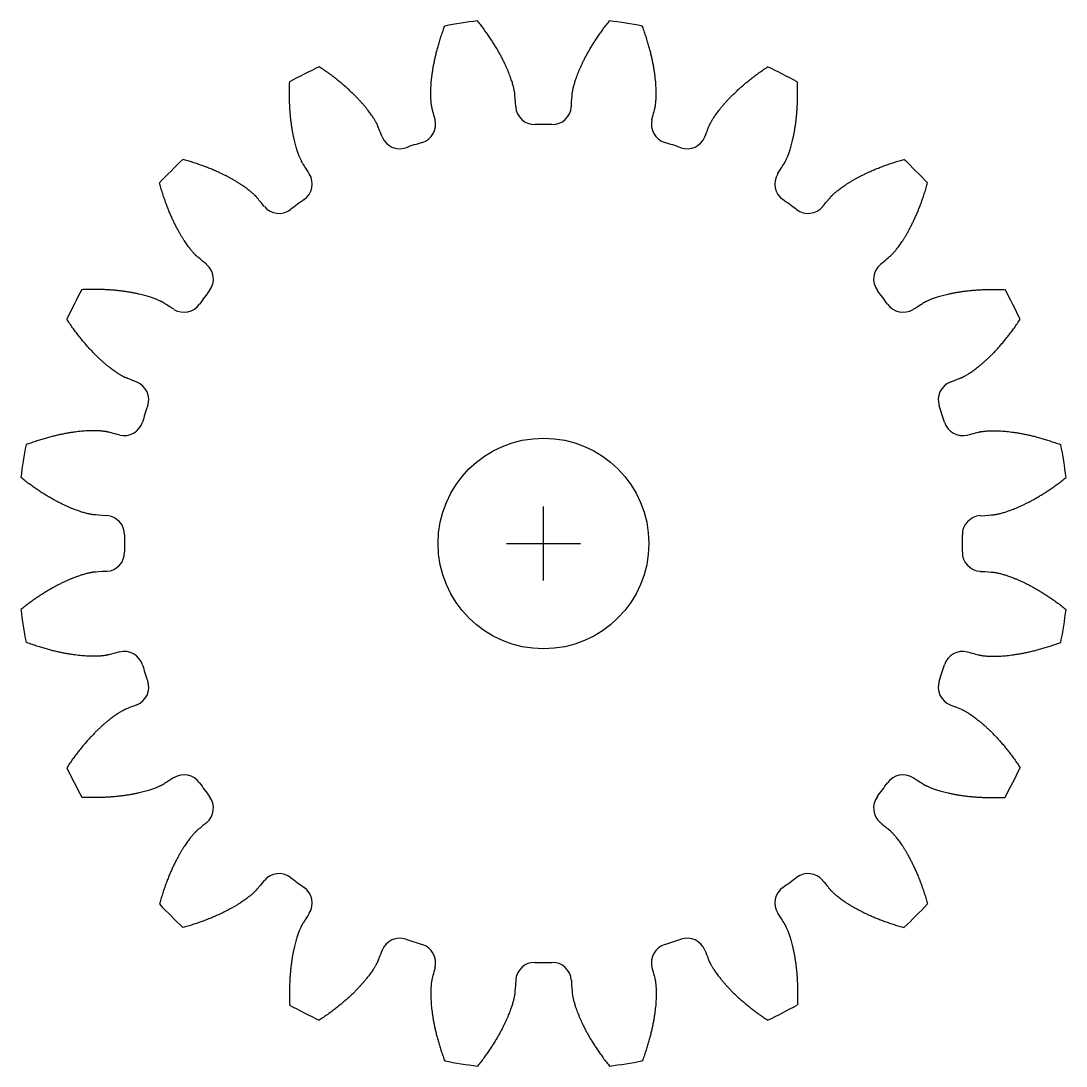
# Model space of a CAD drawing. Extents: x 2.5 to 99.9, y 257.1 to 300.1.
# Drawn here: x 43.07 to 53.98, y 285.65 to 296.56 of the extents above; entities that cross this region are included whole.
import ezdxf

# ---------------------------------------------------------------- set-up
doc = ezdxf.new("R2010")
doc.units = 0
doc.header["$LTSCALE"] = 12.7
doc.layers.add('CENTERMARKS', color=7, linetype='CONTINUOUS')
doc.layers.add('VISIBLE', color=1, linetype='CONTINUOUS')

msp = doc.modelspace()

# ---------------------------------------------------------------- linework, layer by layer
at = {"layer": 'CENTERMARKS', "linetype": 'CONTINUOUS'}
for p, q in [((48.525, 290.723), (48.525, 291.493)), ((48.14, 291.108), (48.91, 291.108))]:
    msp.add_line(p, q, dxfattribs=at)
at = {"layer": 'VISIBLE'}
msp.add_circle((48.525, 291.108), 1.1, dxfattribs=at)
for centre, radius, start, end in [((48.525, 291.108), 5.5, 97.1909, 100.8091), ((48.525, 291.108), 5.5, 79.1909, 82.8091), ((48.525, 291.108), 5.5, 115.1909, 118.8091), ((48.525, 291.108), 5.5, 61.1909, 64.8091), ((48.433, 295.68), 0.198, 183.6271, 271.163), ((48.618, 295.68), 0.198, 268.837, 356.3729), ((47.201, 295.485), 0.198, 286.837, 14.3729), ((48.525, 291.108), 4.375, 88.837, 91.163), ((49.85, 295.485), 0.198, 165.6271, 253.163), ((47.024, 295.427), 0.198, 201.6271, 289.163), ((50.026, 295.427), 0.198, 250.837, 338.3729), ((48.525, 291.108), 4.375, 106.837, 109.163), ((48.525, 291.108), 4.375, 70.837, 73.163), ((48.525, 291.108), 5.5, 133.1909, 136.8091), ((48.525, 291.108), 5.5, 43.1909, 46.8091), ((45.913, 294.861), 0.198, 304.837, 32.3729), ((51.138, 294.861), 0.198, 147.6271, 235.163), ((48.525, 291.108), 4.375, 124.837, 127.163), ((48.525, 291.108), 4.375, 52.837, 55.163), ((45.763, 294.752), 0.198, 219.6271, 307.163), ((51.288, 294.752), 0.198, 232.837, 320.3729), ((44.881, 293.87), 0.198, 322.837, 50.3729), ((52.17, 293.87), 0.198, 129.6271, 217.163), ((48.525, 291.108), 5.5, 151.1909, 154.8091), ((48.525, 291.108), 4.375, 142.837, 145.163), ((48.525, 291.108), 4.375, 34.837, 37.163), ((48.525, 291.108), 5.5, 25.1909, 28.8091), ((44.772, 293.72), 0.198, 237.6271, 325.163), ((52.279, 293.72), 0.198, 214.837, 302.3729), ((44.206, 292.609), 0.198, 340.837, 68.3729), ((52.845, 292.609), 0.198, 111.6271, 199.163), ((48.525, 291.108), 4.375, 160.837, 163.163), ((48.525, 291.108), 4.375, 16.837, 19.163), ((44.148, 292.432), 0.198, 255.6271, 343.163), ((52.902, 292.432), 0.198, 196.837, 284.3729), ((48.525, 291.108), 5.5, 169.1909, 172.8091), ((48.525, 291.108), 5.5, 7.1909, 10.8091), ((43.953, 291.201), 0.198, 358.837, 86.3729), ((53.097, 291.201), 0.198, 93.6271, 181.163), ((48.525, 291.108), 4.375, 178.837, 181.163), ((48.525, 291.108), 4.375, 358.837, 1.163), ((43.953, 291.015), 0.198, 273.6271, 1.163), ((53.097, 291.015), 0.198, 178.837, 266.3729), ((48.525, 291.108), 5.5, 187.1909, 190.8091), ((48.525, 291.108), 5.5, 349.1909, 352.8091), ((44.148, 289.783), 0.198, 16.837, 104.3729), ((52.902, 289.783), 0.198, 75.6271, 163.163), ((48.525, 291.108), 4.375, 196.837, 199.163), ((48.525, 291.108), 4.375, 340.837, 343.163), ((44.206, 289.607), 0.198, 291.6271, 19.163), ((52.845, 289.607), 0.198, 160.837, 248.3729), ((48.525, 291.108), 5.5, 205.1909, 208.8091), ((44.772, 288.495), 0.198, 34.837, 122.3729), ((52.279, 288.495), 0.198, 57.6271, 145.163), ((48.525, 291.108), 5.5, 331.1909, 334.8091), ((48.525, 291.108), 4.375, 214.837, 217.163), ((48.525, 291.108), 4.375, 322.837, 325.163), ((44.881, 288.345), 0.198, 309.6271, 37.163), ((52.17, 288.345), 0.198, 142.837, 230.3729), ((45.763, 287.463), 0.198, 52.837, 140.3729), ((48.525, 291.108), 4.375, 232.837, 235.163), ((48.525, 291.108), 4.375, 304.837, 307.163), ((51.288, 287.463), 0.198, 39.6271, 127.163), ((45.913, 287.354), 0.198, 327.6271, 55.163), ((51.138, 287.354), 0.198, 124.837, 212.3729), ((48.525, 291.108), 5.5, 223.1909, 226.8091), ((48.525, 291.108), 5.5, 313.1909, 316.8091), ((47.024, 286.788), 0.198, 70.837, 158.3729), ((48.525, 291.108), 4.375, 250.837, 253.163), ((47.201, 286.731), 0.198, 345.6271, 73.163), ((49.85, 286.731), 0.198, 106.837, 194.3729), ((48.525, 291.108), 4.375, 286.837, 289.163), ((50.026, 286.788), 0.198, 21.6271, 109.163), ((48.433, 286.536), 0.198, 88.837, 176.3729), ((48.525, 291.108), 4.375, 268.837, 271.163), ((48.618, 286.536), 0.198, 3.6271, 91.163), ((48.525, 291.108), 5.5, 241.1909, 244.8091), ((48.525, 291.108), 5.5, 295.1909, 298.8091), ((48.525, 291.108), 5.5, 259.1909, 262.8091), ((48.525, 291.108), 5.5, 277.1909, 280.8091)]:
    msp.add_arc(centre, radius, start, end, dxfattribs=at)
for points in [[(48.235, 295.667), (48.23, 295.737), (48.227, 295.797), (48.226, 295.8), (48.226, 295.805), (48.225, 295.812), (48.224, 295.82), (48.222, 295.83), (48.219, 295.842), (48.216, 295.856), (48.213, 295.872), (48.208, 295.889), (48.203, 295.908), (48.197, 295.929), (48.189, 295.951), (48.181, 295.975), (48.172, 296.001), (48.161, 296.028), (48.149, 296.056), (48.136, 296.086), (48.121, 296.118), (48.105, 296.151), (48.088, 296.185), (48.068, 296.221), (48.048, 296.258), (48.025, 296.296), (48.001, 296.335), (47.975, 296.375), (47.947, 296.416), (47.917, 296.459), (47.886, 296.502), (47.859, 296.537), (47.842, 296.558), (47.837, 296.565)], [(48.816, 295.667), (48.82, 295.737), (48.824, 295.797), (48.824, 295.8), (48.825, 295.805), (48.826, 295.812), (48.827, 295.82), (48.829, 295.83), (48.831, 295.842), (48.834, 295.856), (48.838, 295.872), (48.842, 295.889), (48.848, 295.908), (48.854, 295.929), (48.861, 295.951), (48.87, 295.975), (48.879, 296.001), (48.89, 296.028), (48.902, 296.056), (48.915, 296.086), (48.929, 296.118), (48.945, 296.151), (48.963, 296.185), (48.982, 296.221), (49.003, 296.258), (49.025, 296.296), (49.05, 296.335), (49.076, 296.375), (49.104, 296.416), (49.133, 296.459), (49.165, 296.502), (49.192, 296.537), (49.209, 296.558), (49.214, 296.565)], [(47.393, 295.534), (47.375, 295.602), (47.36, 295.66), (47.36, 295.663), (47.359, 295.668), (47.358, 295.674), (47.356, 295.683), (47.355, 295.693), (47.353, 295.705), (47.352, 295.719), (47.351, 295.735), (47.349, 295.753), (47.349, 295.773), (47.348, 295.794), (47.348, 295.818), (47.349, 295.843), (47.35, 295.87), (47.352, 295.899), (47.354, 295.93), (47.357, 295.963), (47.361, 295.998), (47.367, 296.034), (47.373, 296.072), (47.38, 296.112), (47.388, 296.153), (47.398, 296.196), (47.409, 296.241), (47.421, 296.287), (47.435, 296.335), (47.45, 296.385), (47.467, 296.435), (47.482, 296.477), (47.491, 296.503), (47.494, 296.51)], [(49.658, 295.534), (49.675, 295.602), (49.69, 295.66), (49.691, 295.663), (49.692, 295.668), (49.693, 295.674), (49.695, 295.683), (49.696, 295.693), (49.697, 295.705), (49.699, 295.719), (49.7, 295.735), (49.701, 295.753), (49.702, 295.773), (49.702, 295.794), (49.702, 295.818), (49.702, 295.843), (49.701, 295.87), (49.699, 295.899), (49.697, 295.93), (49.693, 295.963), (49.689, 295.998), (49.684, 296.034), (49.678, 296.072), (49.671, 296.112), (49.662, 296.153), (49.653, 296.196), (49.642, 296.241), (49.63, 296.287), (49.616, 296.335), (49.601, 296.385), (49.584, 296.435), (49.569, 296.477), (49.56, 296.503), (49.557, 296.51)], [(46.84, 295.354), (46.814, 295.419), (46.792, 295.475), (46.791, 295.478), (46.789, 295.483), (46.786, 295.489), (46.782, 295.496), (46.777, 295.505), (46.771, 295.516), (46.764, 295.528), (46.756, 295.542), (46.746, 295.557), (46.735, 295.573), (46.723, 295.591), (46.709, 295.61), (46.694, 295.63), (46.677, 295.652), (46.659, 295.674), (46.638, 295.698), (46.616, 295.722), (46.593, 295.748), (46.567, 295.774), (46.54, 295.801), (46.511, 295.829), (46.48, 295.858), (46.447, 295.887), (46.411, 295.917), (46.374, 295.947), (46.335, 295.978), (46.294, 296.009), (46.25, 296.04), (46.213, 296.065), (46.191, 296.08), (46.184, 296.085)], [(50.211, 295.354), (50.236, 295.419), (50.258, 295.475), (50.26, 295.478), (50.262, 295.483), (50.265, 295.489), (50.269, 295.496), (50.273, 295.505), (50.279, 295.516), (50.287, 295.528), (50.295, 295.542), (50.304, 295.557), (50.315, 295.573), (50.328, 295.591), (50.342, 295.61), (50.357, 295.63), (50.374, 295.652), (50.392, 295.674), (50.412, 295.698), (50.434, 295.722), (50.458, 295.748), (50.483, 295.774), (50.511, 295.801), (50.54, 295.829), (50.571, 295.858), (50.604, 295.887), (50.639, 295.917), (50.676, 295.947), (50.716, 295.978), (50.757, 296.009), (50.801, 296.04), (50.837, 296.065), (50.86, 296.08), (50.866, 296.085)], [(46.08, 294.967), (46.043, 295.026), (46.011, 295.077), (46.009, 295.08), (46.007, 295.084), (46.004, 295.09), (46, 295.098), (45.995, 295.107), (45.99, 295.118), (45.984, 295.131), (45.978, 295.146), (45.972, 295.162), (45.965, 295.181), (45.958, 295.201), (45.95, 295.223), (45.943, 295.248), (45.936, 295.274), (45.928, 295.302), (45.921, 295.332), (45.914, 295.364), (45.907, 295.399), (45.901, 295.435), (45.895, 295.473), (45.89, 295.513), (45.885, 295.555), (45.881, 295.599), (45.877, 295.645), (45.875, 295.693), (45.873, 295.742), (45.872, 295.794), (45.872, 295.848), (45.873, 295.892), (45.875, 295.919), (45.875, 295.927)], [(50.97, 294.967), (51.008, 295.026), (51.04, 295.077), (51.041, 295.08), (51.044, 295.084), (51.047, 295.09), (51.051, 295.098), (51.056, 295.107), (51.061, 295.118), (51.066, 295.131), (51.073, 295.146), (51.079, 295.162), (51.086, 295.181), (51.093, 295.201), (51.1, 295.223), (51.108, 295.248), (51.115, 295.274), (51.122, 295.302), (51.13, 295.332), (51.137, 295.364), (51.143, 295.399), (51.15, 295.435), (51.156, 295.473), (51.161, 295.513), (51.166, 295.555), (51.17, 295.599), (51.174, 295.645), (51.176, 295.693), (51.178, 295.742), (51.179, 295.794), (51.178, 295.848), (51.177, 295.892), (51.176, 295.919), (51.176, 295.927)], [(45.61, 294.626), (45.566, 294.68), (45.528, 294.726), (45.525, 294.728), (45.522, 294.732), (45.517, 294.737), (45.511, 294.743), (45.504, 294.75), (45.495, 294.758), (45.484, 294.768), (45.472, 294.778), (45.458, 294.789), (45.443, 294.802), (45.426, 294.815), (45.407, 294.829), (45.386, 294.843), (45.363, 294.858), (45.339, 294.874), (45.312, 294.89), (45.284, 294.907), (45.254, 294.924), (45.221, 294.941), (45.187, 294.958), (45.15, 294.976), (45.112, 294.993), (45.071, 295.011), (45.029, 295.028), (44.984, 295.046), (44.937, 295.063), (44.888, 295.079), (44.837, 295.096), (44.795, 295.108), (44.769, 295.116), (44.761, 295.118)], [(51.44, 294.626), (51.485, 294.68), (51.523, 294.726), (51.525, 294.728), (51.529, 294.732), (51.533, 294.737), (51.539, 294.743), (51.547, 294.75), (51.556, 294.758), (51.566, 294.768), (51.578, 294.778), (51.592, 294.789), (51.608, 294.802), (51.625, 294.815), (51.644, 294.829), (51.665, 294.843), (51.687, 294.858), (51.712, 294.874), (51.738, 294.89), (51.767, 294.907), (51.797, 294.924), (51.83, 294.941), (51.864, 294.958), (51.9, 294.976), (51.939, 294.993), (51.979, 295.011), (52.022, 295.028), (52.067, 295.046), (52.113, 295.063), (52.162, 295.079), (52.213, 295.096), (52.256, 295.108), (52.282, 295.116), (52.29, 295.118)], [(45.007, 294.023), (44.953, 294.067), (44.907, 294.106), (44.905, 294.108), (44.901, 294.111), (44.896, 294.116), (44.89, 294.122), (44.883, 294.129), (44.875, 294.138), (44.865, 294.149), (44.855, 294.161), (44.844, 294.175), (44.831, 294.19), (44.818, 294.207), (44.805, 294.226), (44.79, 294.247), (44.775, 294.27), (44.759, 294.294), (44.743, 294.321), (44.726, 294.349), (44.71, 294.38), (44.692, 294.412), (44.675, 294.446), (44.657, 294.483), (44.64, 294.521), (44.622, 294.562), (44.605, 294.604), (44.588, 294.649), (44.57, 294.696), (44.554, 294.745), (44.538, 294.796), (44.525, 294.839), (44.518, 294.864), (44.515, 294.872)], [(52.043, 294.023), (52.097, 294.067), (52.143, 294.106), (52.146, 294.108), (52.15, 294.111), (52.154, 294.116), (52.16, 294.122), (52.168, 294.129), (52.176, 294.138), (52.185, 294.149), (52.196, 294.161), (52.207, 294.175), (52.219, 294.19), (52.232, 294.207), (52.246, 294.226), (52.261, 294.247), (52.276, 294.27), (52.291, 294.294), (52.308, 294.321), (52.324, 294.349), (52.341, 294.38), (52.358, 294.412), (52.376, 294.446), (52.393, 294.483), (52.411, 294.521), (52.428, 294.562), (52.446, 294.604), (52.463, 294.649), (52.48, 294.696), (52.497, 294.745), (52.513, 294.796), (52.526, 294.839), (52.533, 294.864), (52.535, 294.872)], [(44.666, 293.553), (44.607, 293.59), (44.556, 293.622), (44.553, 293.624), (44.549, 293.627), (44.543, 293.63), (44.536, 293.633), (44.526, 293.638), (44.515, 293.643), (44.502, 293.649), (44.488, 293.655), (44.471, 293.662), (44.452, 293.668), (44.432, 293.675), (44.41, 293.683), (44.385, 293.69), (44.359, 293.697), (44.331, 293.705), (44.301, 293.712), (44.269, 293.719), (44.235, 293.726), (44.198, 293.732), (44.16, 293.738), (44.12, 293.744), (44.078, 293.748), (44.034, 293.753), (43.988, 293.756), (43.941, 293.759), (43.891, 293.76), (43.839, 293.761), (43.786, 293.761), (43.741, 293.76), (43.714, 293.759), (43.706, 293.758)], [(52.385, 293.553), (52.444, 293.59), (52.494, 293.622), (52.497, 293.624), (52.502, 293.627), (52.508, 293.63), (52.515, 293.633), (52.524, 293.638), (52.536, 293.643), (52.548, 293.649), (52.563, 293.655), (52.58, 293.662), (52.598, 293.668), (52.619, 293.675), (52.641, 293.683), (52.665, 293.69), (52.692, 293.697), (52.72, 293.705), (52.75, 293.712), (52.782, 293.719), (52.816, 293.726), (52.852, 293.732), (52.89, 293.738), (52.93, 293.744), (52.972, 293.748), (53.016, 293.753), (53.062, 293.756), (53.11, 293.759), (53.16, 293.76), (53.212, 293.761), (53.265, 293.761), (53.31, 293.76), (53.337, 293.759), (53.345, 293.758)], [(44.279, 292.793), (44.214, 292.819), (44.158, 292.841), (44.155, 292.842), (44.15, 292.844), (44.144, 292.847), (44.137, 292.851), (44.128, 292.856), (44.117, 292.862), (44.105, 292.869), (44.091, 292.877), (44.076, 292.887), (44.06, 292.898), (44.042, 292.91), (44.023, 292.924), (44.003, 292.939), (43.981, 292.956), (43.959, 292.975), (43.935, 292.995), (43.911, 293.017), (43.885, 293.04), (43.859, 293.066), (43.832, 293.093), (43.804, 293.122), (43.775, 293.153), (43.746, 293.187), (43.716, 293.222), (43.686, 293.259), (43.655, 293.298), (43.624, 293.339), (43.593, 293.383), (43.568, 293.42), (43.553, 293.442), (43.548, 293.449)], [(52.772, 292.793), (52.837, 292.819), (52.893, 292.841), (52.896, 292.842), (52.901, 292.844), (52.906, 292.847), (52.914, 292.851), (52.923, 292.856), (52.934, 292.862), (52.946, 292.869), (52.959, 292.877), (52.975, 292.887), (52.991, 292.898), (53.009, 292.91), (53.028, 292.924), (53.048, 292.939), (53.069, 292.956), (53.092, 292.975), (53.115, 292.995), (53.14, 293.017), (53.165, 293.04), (53.192, 293.066), (53.219, 293.093), (53.247, 293.122), (53.276, 293.153), (53.305, 293.187), (53.335, 293.222), (53.365, 293.259), (53.395, 293.298), (53.426, 293.339), (53.458, 293.383), (53.483, 293.42), (53.498, 293.442), (53.502, 293.449)], [(44.099, 292.241), (44.031, 292.258), (43.973, 292.273), (43.97, 292.273), (43.965, 292.274), (43.959, 292.276), (43.95, 292.277), (43.94, 292.278), (43.928, 292.28), (43.914, 292.281), (43.898, 292.283), (43.88, 292.284), (43.86, 292.284), (43.839, 292.285), (43.815, 292.285), (43.79, 292.284), (43.763, 292.283), (43.734, 292.282), (43.703, 292.279), (43.67, 292.276), (43.636, 292.272), (43.599, 292.267), (43.561, 292.26), (43.521, 292.253), (43.48, 292.245), (43.437, 292.235), (43.392, 292.224), (43.346, 292.212), (43.298, 292.198), (43.249, 292.183), (43.198, 292.166), (43.156, 292.151), (43.131, 292.142), (43.123, 292.139)], [(52.951, 292.241), (53.019, 292.258), (53.077, 292.273), (53.08, 292.273), (53.086, 292.274), (53.092, 292.276), (53.1, 292.277), (53.111, 292.278), (53.123, 292.28), (53.137, 292.281), (53.153, 292.283), (53.171, 292.284), (53.19, 292.284), (53.212, 292.285), (53.235, 292.285), (53.261, 292.284), (53.288, 292.283), (53.317, 292.282), (53.348, 292.279), (53.381, 292.276), (53.415, 292.272), (53.451, 292.267), (53.49, 292.26), (53.529, 292.253), (53.571, 292.245), (53.614, 292.235), (53.659, 292.224), (53.705, 292.212), (53.753, 292.198), (53.802, 292.183), (53.853, 292.166), (53.895, 292.151), (53.92, 292.142), (53.928, 292.139)], [(43.966, 291.398), (43.896, 291.403), (43.836, 291.406), (43.833, 291.407), (43.828, 291.407), (43.821, 291.408), (43.813, 291.41), (43.803, 291.411), (43.791, 291.414), (43.777, 291.417), (43.761, 291.42), (43.744, 291.425), (43.725, 291.43), (43.704, 291.436), (43.682, 291.444), (43.658, 291.452), (43.633, 291.461), (43.605, 291.472), (43.577, 291.484), (43.547, 291.497), (43.515, 291.512), (43.482, 291.528), (43.448, 291.545), (43.412, 291.565), (43.376, 291.585), (43.337, 291.608), (43.298, 291.632), (43.258, 291.658), (43.217, 291.686), (43.175, 291.716), (43.131, 291.747), (43.096, 291.775), (43.075, 291.791), (43.069, 291.796)], [(53.085, 291.398), (53.155, 291.403), (53.214, 291.406), (53.218, 291.407), (53.223, 291.407), (53.229, 291.408), (53.238, 291.41), (53.248, 291.411), (53.26, 291.414), (53.274, 291.417), (53.289, 291.42), (53.307, 291.425), (53.326, 291.43), (53.346, 291.436), (53.369, 291.444), (53.393, 291.452), (53.418, 291.461), (53.445, 291.472), (53.474, 291.484), (53.504, 291.497), (53.536, 291.512), (53.568, 291.528), (53.603, 291.545), (53.638, 291.565), (53.675, 291.585), (53.713, 291.608), (53.752, 291.632), (53.793, 291.658), (53.834, 291.686), (53.876, 291.716), (53.919, 291.747), (53.955, 291.775), (53.976, 291.791), (53.982, 291.796)], [(43.966, 290.817), (43.896, 290.813), (43.836, 290.809), (43.833, 290.809), (43.828, 290.808), (43.821, 290.807), (43.813, 290.806), (43.803, 290.804), (43.791, 290.802), (43.777, 290.799), (43.761, 290.795), (43.744, 290.791), (43.725, 290.785), (43.704, 290.779), (43.682, 290.772), (43.658, 290.763), (43.633, 290.754), (43.605, 290.743), (43.577, 290.732), (43.547, 290.718), (43.515, 290.704), (43.482, 290.688), (43.448, 290.67), (43.412, 290.651), (43.376, 290.63), (43.337, 290.608), (43.298, 290.583), (43.258, 290.557), (43.217, 290.53), (43.175, 290.5), (43.131, 290.468), (43.096, 290.441), (43.075, 290.424), (43.069, 290.419)], [(53.085, 290.817), (53.155, 290.813), (53.214, 290.809), (53.218, 290.809), (53.223, 290.808), (53.229, 290.807), (53.238, 290.806), (53.248, 290.804), (53.26, 290.802), (53.274, 290.799), (53.289, 290.795), (53.307, 290.791), (53.326, 290.785), (53.346, 290.779), (53.369, 290.772), (53.393, 290.763), (53.418, 290.754), (53.445, 290.743), (53.474, 290.732), (53.504, 290.718), (53.536, 290.704), (53.568, 290.688), (53.603, 290.67), (53.638, 290.651), (53.675, 290.63), (53.713, 290.608), (53.752, 290.583), (53.793, 290.557), (53.834, 290.53), (53.876, 290.5), (53.919, 290.468), (53.955, 290.441), (53.976, 290.424), (53.982, 290.419)], [(44.099, 289.975), (44.031, 289.958), (43.973, 289.943), (43.97, 289.942), (43.965, 289.941), (43.959, 289.94), (43.95, 289.939), (43.94, 289.937), (43.928, 289.936), (43.914, 289.934), (43.898, 289.933), (43.88, 289.932), (43.86, 289.931), (43.839, 289.931), (43.815, 289.931), (43.79, 289.931), (43.763, 289.932), (43.734, 289.934), (43.703, 289.936), (43.67, 289.94), (43.636, 289.944), (43.599, 289.949), (43.561, 289.955), (43.521, 289.962), (43.48, 289.971), (43.437, 289.98), (43.392, 289.991), (43.346, 290.003), (43.298, 290.017), (43.249, 290.032), (43.198, 290.049), (43.156, 290.064), (43.131, 290.073), (43.123, 290.076)], [(52.951, 289.975), (53.019, 289.958), (53.077, 289.943), (53.08, 289.942), (53.086, 289.941), (53.092, 289.94), (53.1, 289.939), (53.111, 289.937), (53.123, 289.936), (53.137, 289.934), (53.153, 289.933), (53.171, 289.932), (53.19, 289.931), (53.212, 289.931), (53.235, 289.931), (53.261, 289.931), (53.288, 289.932), (53.317, 289.934), (53.348, 289.936), (53.381, 289.94), (53.415, 289.944), (53.451, 289.949), (53.49, 289.955), (53.529, 289.962), (53.571, 289.971), (53.614, 289.98), (53.659, 289.991), (53.705, 290.003), (53.753, 290.017), (53.802, 290.032), (53.853, 290.049), (53.895, 290.064), (53.92, 290.073), (53.928, 290.076)], [(44.279, 289.423), (44.214, 289.397), (44.158, 289.375), (44.155, 289.373), (44.15, 289.371), (44.144, 289.368), (44.137, 289.364), (44.128, 289.36), (44.117, 289.354), (44.105, 289.347), (44.091, 289.338), (44.076, 289.329), (44.06, 289.318), (44.042, 289.305), (44.023, 289.292), (44.003, 289.276), (43.981, 289.259), (43.959, 289.241), (43.935, 289.221), (43.911, 289.199), (43.885, 289.175), (43.859, 289.15), (43.832, 289.122), (43.804, 289.093), (43.775, 289.062), (43.746, 289.029), (43.716, 288.994), (43.686, 288.957), (43.655, 288.917), (43.624, 288.876), (43.593, 288.833), (43.568, 288.796), (43.553, 288.774), (43.548, 288.767)], [(52.772, 289.423), (52.837, 289.397), (52.893, 289.375), (52.896, 289.373), (52.901, 289.371), (52.906, 289.368), (52.914, 289.364), (52.923, 289.36), (52.934, 289.354), (52.946, 289.347), (52.959, 289.338), (52.975, 289.329), (52.991, 289.318), (53.009, 289.305), (53.028, 289.292), (53.048, 289.276), (53.069, 289.259), (53.092, 289.241), (53.115, 289.221), (53.14, 289.199), (53.165, 289.175), (53.192, 289.15), (53.219, 289.122), (53.247, 289.093), (53.276, 289.062), (53.305, 289.029), (53.335, 288.994), (53.365, 288.957), (53.395, 288.917), (53.426, 288.876), (53.458, 288.833), (53.483, 288.796), (53.498, 288.774), (53.502, 288.767)], [(44.666, 288.663), (44.607, 288.625), (44.556, 288.593), (44.553, 288.592), (44.549, 288.589), (44.543, 288.586), (44.536, 288.582), (44.526, 288.578), (44.515, 288.572), (44.502, 288.567), (44.488, 288.561), (44.471, 288.554), (44.452, 288.547), (44.432, 288.54), (44.41, 288.533), (44.385, 288.525), (44.359, 288.518), (44.331, 288.511), (44.301, 288.504), (44.269, 288.496), (44.235, 288.49), (44.198, 288.483), (44.16, 288.477), (44.12, 288.472), (44.078, 288.467), (44.034, 288.463), (43.988, 288.46), (43.941, 288.457), (43.891, 288.455), (43.839, 288.454), (43.786, 288.455), (43.741, 288.456), (43.714, 288.457), (43.706, 288.457)], [(52.385, 288.663), (52.444, 288.625), (52.494, 288.593), (52.497, 288.592), (52.502, 288.589), (52.508, 288.586), (52.515, 288.582), (52.524, 288.578), (52.536, 288.572), (52.548, 288.567), (52.563, 288.561), (52.58, 288.554), (52.598, 288.547), (52.619, 288.54), (52.641, 288.533), (52.665, 288.525), (52.692, 288.518), (52.72, 288.511), (52.75, 288.504), (52.782, 288.496), (52.816, 288.49), (52.852, 288.483), (52.89, 288.477), (52.93, 288.472), (52.972, 288.467), (53.016, 288.463), (53.062, 288.46), (53.11, 288.457), (53.16, 288.455), (53.212, 288.454), (53.265, 288.455), (53.31, 288.456), (53.337, 288.457), (53.345, 288.457)], [(45.007, 288.193), (44.953, 288.148), (44.907, 288.11), (44.905, 288.108), (44.901, 288.104), (44.896, 288.1), (44.89, 288.094), (44.883, 288.086), (44.875, 288.077), (44.865, 288.067), (44.855, 288.055), (44.844, 288.041), (44.831, 288.025), (44.818, 288.008), (44.805, 287.989), (44.79, 287.968), (44.775, 287.946), (44.759, 287.921), (44.743, 287.895), (44.726, 287.866), (44.71, 287.836), (44.692, 287.804), (44.675, 287.769), (44.657, 287.733), (44.64, 287.694), (44.622, 287.654), (44.605, 287.611), (44.588, 287.567), (44.57, 287.52), (44.554, 287.471), (44.538, 287.42), (44.525, 287.377), (44.518, 287.351), (44.515, 287.343)], [(52.043, 288.193), (52.097, 288.148), (52.143, 288.11), (52.146, 288.108), (52.15, 288.104), (52.154, 288.1), (52.16, 288.094), (52.168, 288.086), (52.176, 288.077), (52.185, 288.067), (52.196, 288.055), (52.207, 288.041), (52.219, 288.025), (52.232, 288.008), (52.246, 287.989), (52.261, 287.968), (52.276, 287.946), (52.291, 287.921), (52.308, 287.895), (52.324, 287.866), (52.341, 287.836), (52.358, 287.804), (52.376, 287.769), (52.393, 287.733), (52.411, 287.694), (52.428, 287.654), (52.446, 287.611), (52.463, 287.567), (52.48, 287.52), (52.497, 287.471), (52.513, 287.42), (52.526, 287.377), (52.533, 287.351), (52.535, 287.343)], [(45.61, 287.59), (45.566, 287.536), (45.528, 287.49), (45.525, 287.487), (45.522, 287.483), (45.517, 287.479), (45.511, 287.473), (45.504, 287.466), (45.495, 287.457), (45.484, 287.448), (45.472, 287.437), (45.458, 287.426), (45.443, 287.414), (45.426, 287.401), (45.407, 287.387), (45.386, 287.373), (45.363, 287.357), (45.339, 287.342), (45.312, 287.325), (45.284, 287.309), (45.254, 287.292), (45.221, 287.275), (45.187, 287.257), (45.15, 287.24), (45.112, 287.222), (45.071, 287.205), (45.029, 287.187), (44.984, 287.17), (44.937, 287.153), (44.888, 287.136), (44.837, 287.12), (44.795, 287.107), (44.769, 287.1), (44.761, 287.098)], [(51.44, 287.59), (51.485, 287.536), (51.523, 287.49), (51.525, 287.487), (51.529, 287.483), (51.533, 287.479), (51.539, 287.473), (51.547, 287.466), (51.556, 287.457), (51.566, 287.448), (51.578, 287.437), (51.592, 287.426), (51.608, 287.414), (51.625, 287.401), (51.644, 287.387), (51.665, 287.373), (51.687, 287.357), (51.712, 287.342), (51.738, 287.325), (51.767, 287.309), (51.797, 287.292), (51.83, 287.275), (51.864, 287.257), (51.9, 287.24), (51.939, 287.222), (51.979, 287.205), (52.022, 287.187), (52.067, 287.17), (52.113, 287.153), (52.162, 287.136), (52.213, 287.12), (52.256, 287.107), (52.282, 287.1), (52.29, 287.098)], [(46.08, 287.248), (46.043, 287.189), (46.011, 287.139), (46.009, 287.136), (46.007, 287.131), (46.004, 287.126), (46, 287.118), (45.995, 287.109), (45.99, 287.098), (45.984, 287.085), (45.978, 287.07), (45.972, 287.053), (45.965, 287.035), (45.958, 287.014), (45.95, 286.992), (45.943, 286.968), (45.936, 286.942), (45.928, 286.913), (45.921, 286.883), (45.914, 286.851), (45.907, 286.817), (45.901, 286.781), (45.895, 286.743), (45.89, 286.703), (45.885, 286.661), (45.881, 286.617), (45.877, 286.571), (45.875, 286.523), (45.873, 286.473), (45.872, 286.422), (45.872, 286.368), (45.873, 286.323), (45.875, 286.297), (45.875, 286.289)], [(50.97, 287.248), (51.008, 287.189), (51.04, 287.139), (51.041, 287.136), (51.044, 287.131), (51.047, 287.126), (51.051, 287.118), (51.056, 287.109), (51.061, 287.098), (51.066, 287.085), (51.073, 287.07), (51.079, 287.053), (51.086, 287.035), (51.093, 287.014), (51.1, 286.992), (51.108, 286.968), (51.115, 286.942), (51.122, 286.913), (51.13, 286.883), (51.137, 286.851), (51.143, 286.817), (51.15, 286.781), (51.156, 286.743), (51.161, 286.703), (51.166, 286.661), (51.17, 286.617), (51.174, 286.571), (51.176, 286.523), (51.178, 286.473), (51.179, 286.422), (51.178, 286.368), (51.177, 286.323), (51.176, 286.297), (51.176, 286.289)], [(46.84, 286.861), (46.814, 286.796), (46.792, 286.74), (46.791, 286.737), (46.789, 286.733), (46.786, 286.727), (46.782, 286.719), (46.777, 286.71), (46.771, 286.699), (46.764, 286.687), (46.756, 286.674), (46.746, 286.659), (46.735, 286.642), (46.723, 286.624), (46.709, 286.605), (46.694, 286.585), (46.677, 286.564), (46.659, 286.541), (46.638, 286.518), (46.616, 286.493), (46.593, 286.468), (46.567, 286.441), (46.54, 286.414), (46.511, 286.386), (46.48, 286.358), (46.447, 286.328), (46.411, 286.299), (46.374, 286.268), (46.335, 286.238), (46.294, 286.207), (46.25, 286.175), (46.213, 286.15), (46.191, 286.135), (46.184, 286.131)], [(50.211, 286.861), (50.236, 286.796), (50.258, 286.74), (50.26, 286.737), (50.262, 286.733), (50.265, 286.727), (50.269, 286.719), (50.273, 286.71), (50.279, 286.699), (50.287, 286.687), (50.295, 286.674), (50.304, 286.659), (50.315, 286.642), (50.328, 286.624), (50.342, 286.605), (50.357, 286.585), (50.374, 286.564), (50.392, 286.541), (50.412, 286.518), (50.434, 286.493), (50.458, 286.468), (50.483, 286.441), (50.511, 286.414), (50.54, 286.386), (50.571, 286.358), (50.604, 286.328), (50.639, 286.299), (50.676, 286.268), (50.716, 286.238), (50.757, 286.207), (50.801, 286.175), (50.837, 286.15), (50.86, 286.135), (50.866, 286.131)], [(47.393, 286.682), (47.375, 286.614), (47.36, 286.556), (47.36, 286.553), (47.359, 286.547), (47.358, 286.541), (47.356, 286.533), (47.355, 286.523), (47.353, 286.51), (47.352, 286.496), (47.351, 286.48), (47.349, 286.463), (47.349, 286.443), (47.348, 286.421), (47.348, 286.398), (47.349, 286.372), (47.35, 286.345), (47.352, 286.316), (47.354, 286.285), (47.357, 286.252), (47.361, 286.218), (47.367, 286.182), (47.373, 286.144), (47.38, 286.104), (47.388, 286.062), (47.398, 286.019), (47.409, 285.975), (47.421, 285.928), (47.435, 285.88), (47.45, 285.831), (47.467, 285.78), (47.482, 285.738), (47.491, 285.713), (47.494, 285.705)], [(49.658, 286.682), (49.675, 286.614), (49.69, 286.556), (49.691, 286.553), (49.692, 286.547), (49.693, 286.541), (49.695, 286.533), (49.696, 286.523), (49.697, 286.51), (49.699, 286.496), (49.7, 286.48), (49.701, 286.463), (49.702, 286.443), (49.702, 286.421), (49.702, 286.398), (49.702, 286.372), (49.701, 286.345), (49.699, 286.316), (49.697, 286.285), (49.693, 286.252), (49.689, 286.218), (49.684, 286.182), (49.678, 286.144), (49.671, 286.104), (49.662, 286.062), (49.653, 286.019), (49.642, 285.975), (49.63, 285.928), (49.616, 285.88), (49.601, 285.831), (49.584, 285.78), (49.569, 285.738), (49.56, 285.713), (49.557, 285.705)], [(48.235, 286.548), (48.23, 286.478), (48.227, 286.419), (48.226, 286.415), (48.226, 286.41), (48.225, 286.404), (48.224, 286.395), (48.222, 286.385), (48.219, 286.373), (48.216, 286.359), (48.213, 286.344), (48.208, 286.327), (48.203, 286.308), (48.197, 286.287), (48.189, 286.265), (48.181, 286.241), (48.172, 286.215), (48.161, 286.188), (48.149, 286.159), (48.136, 286.129), (48.121, 286.098), (48.105, 286.065), (48.088, 286.03), (48.068, 285.995), (48.048, 285.958), (48.025, 285.92), (48.001, 285.881), (47.975, 285.84), (47.947, 285.799), (47.917, 285.757), (47.886, 285.714), (47.859, 285.678), (47.842, 285.657), (47.837, 285.651)], [(48.816, 286.548), (48.82, 286.478), (48.824, 286.419), (48.824, 286.415), (48.825, 286.41), (48.826, 286.404), (48.827, 286.395), (48.829, 286.385), (48.831, 286.373), (48.834, 286.359), (48.838, 286.344), (48.842, 286.327), (48.848, 286.308), (48.854, 286.287), (48.861, 286.265), (48.87, 286.241), (48.879, 286.215), (48.89, 286.188), (48.902, 286.159), (48.915, 286.129), (48.929, 286.098), (48.945, 286.065), (48.963, 286.03), (48.982, 285.995), (49.003, 285.958), (49.025, 285.92), (49.05, 285.881), (49.076, 285.84), (49.104, 285.799), (49.133, 285.757), (49.165, 285.714), (49.192, 285.678), (49.209, 285.657), (49.214, 285.651)]]:
    msp.add_open_spline(points, degree=3, knots=[0.0460056, 0.0460056, 0.0460056, 0.0460056, 0.1030004, 0.1126021, 0.1249978, 0.1396646, 0.1562952, 0.1746809, 0.1946684, 0.2161384, 0.2389949, 0.2631586, 0.2885622, 0.315148, 0.3428657, 0.3716707, 0.4015235, 0.4323885, 0.4642336, 0.4970296, 0.5307495, 0.5653688, 0.6008647, 0.637216, 0.6744031, 0.7124076, 0.7512123, 0.790801, 0.8311585, 0.8722704, 0.9141231, 0.9567037, 0.97505, 0.97505, 0.97505, 0.97505], dxfattribs=at)

doc.saveas('drawing.dxf')
